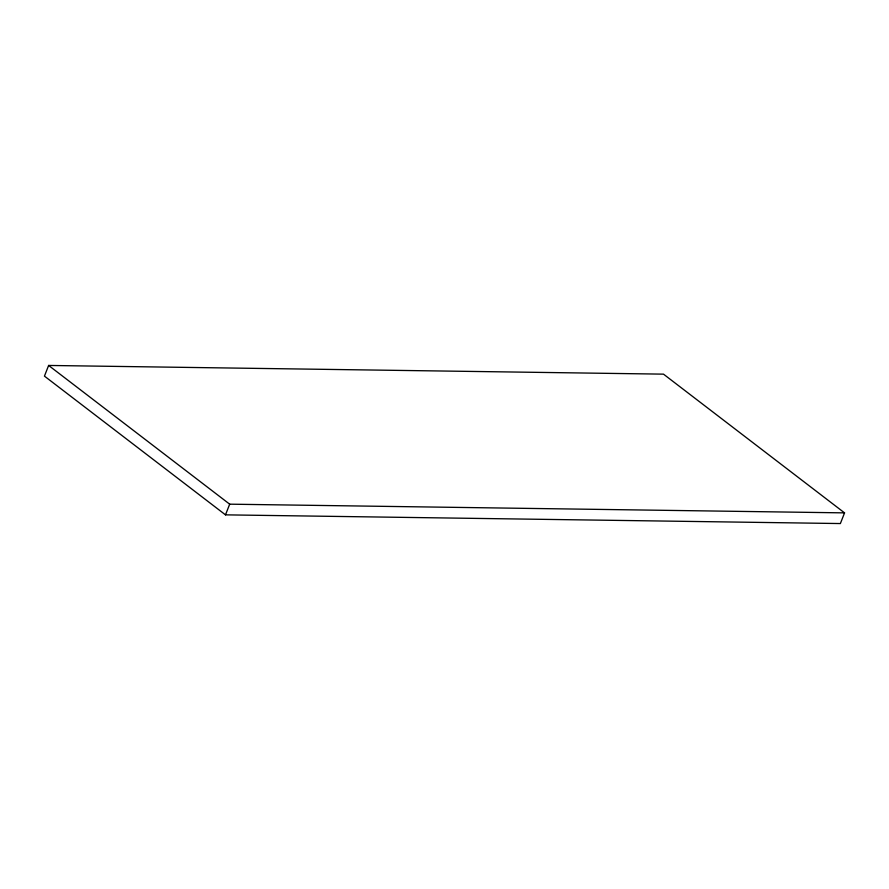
<?xml version="1.0" encoding="UTF-8"?>
<svg xmlns="http://www.w3.org/2000/svg" width="889" height="889" viewBox="0 0 889 889"><rect width="100%" height="100%" fill="white"/><g stroke="black" fill="none" stroke-linecap="round" stroke-linejoin="round"><path stroke-width="1.33" d="M48.628 365.446L44.45 376.125L225.495 514.853L840.372 523.554L844.55 512.875L663.505 374.147L48.628 365.446L229.684 504.174L844.55 512.875M225.495 514.853L229.684 504.174"/></g></svg>
